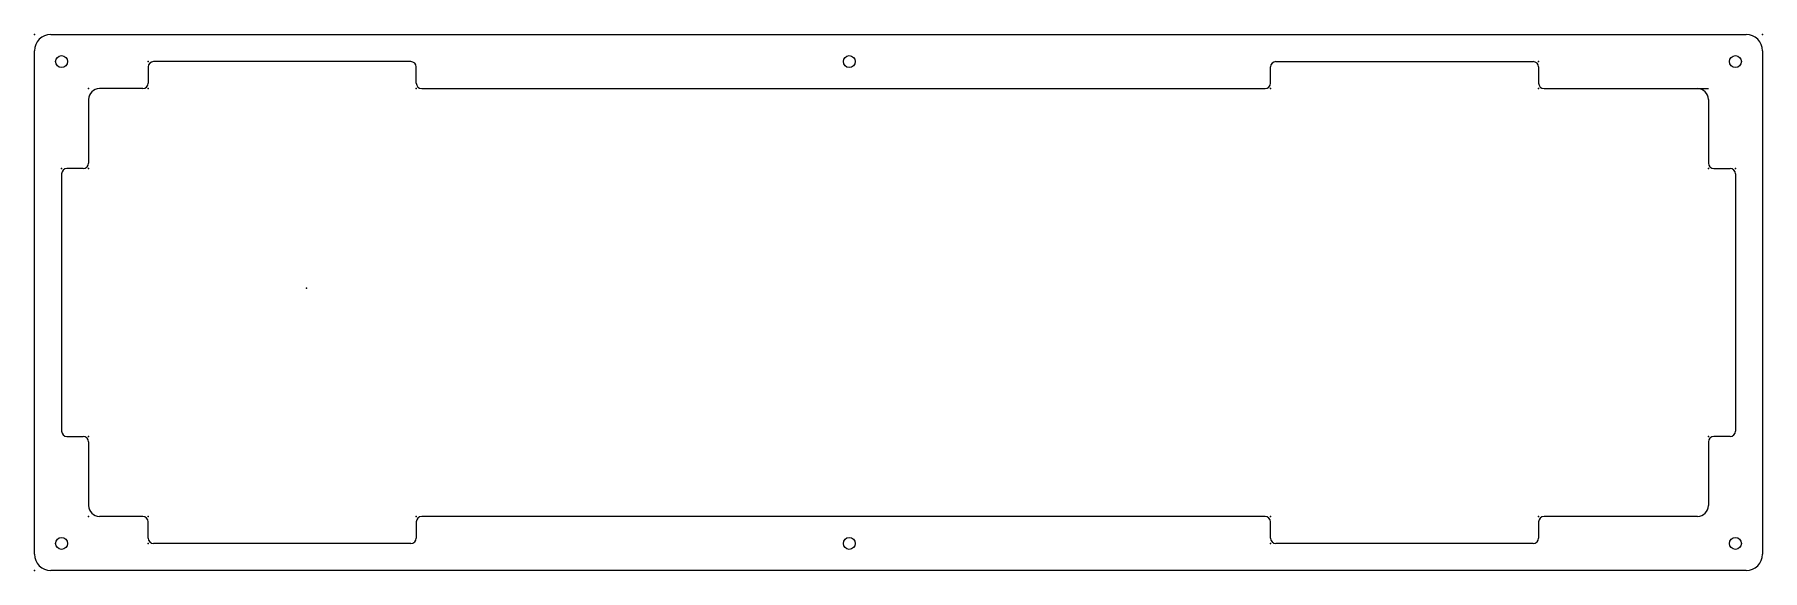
# Model space of a CAD drawing. Header units: millimetres. Extents: x -50 to 269, y 428 to 527.
import ezdxf

# ---------------------------------------------------------------- set-up
doc = ezdxf.new("R2010")
doc.units = ezdxf.units.MM
doc.header["$MEASUREMENT"] = 0
doc.layers.add('Uriel gasket 2 out of 2 v1_0', color=7, linetype='Continuous')
doc.layers.add('Uriel gasket 2 out of 2 v1_Uriel top pt1&2 v2_Acrylic Uriel', color=7, linetype='Continuous')

msp = doc.modelspace()

# ---------------------------------------------------------------- linework, layer by layer
at = {"layer": 'Uriel gasket 2 out of 2 v1_0'}
for p, q in [((-47.32, 526.9), (266.26, 526.9)), ((-50.32, 430.75), (-50.32, 523.9)), ((19.28, 521.9), (-28.32, 521.9)), ((179.26, 521.9), (226.86, 521.9)), ((269.26, 523.9), (269.26, 430.75)), ((-29.32, 520.9), (-29.32, 517.9)), ((20.28, 517.9), (20.28, 520.9)), ((178.26, 517.9), (178.26, 520.9)), ((227.86, 520.9), (227.86, 517.9)), ((-40.32, 514.9), (-40.32, 503.13)), ((-30.32, 516.9), (-38.32, 516.9)), ((21.28, 516.9), (177.26, 516.9)), ((228.86, 516.9), (259.26, 516.9)), ((259.26, 514.9), (259.26, 503.13)), ((-41.32, 502.13), (-44.32, 502.13)), ((260.26, 502.13), (263.26, 502.13)), ((-45.32, 501.13), (-45.32, 453.53)), ((264.26, 501.13), (264.26, 453.53)), ((-44.32, 452.53), (-41.32, 452.53)), ((-40.32, 451.53), (-40.32, 439.75)), ((259.26, 451.53), (259.26, 439.75)), ((263.26, 452.53), (260.26, 452.53)), ((-30.32, 437.75), (-38.32, 437.75)), ((-29.32, 433.75), (-29.32, 436.75)), ((20.28, 436.75), (20.28, 433.75)), ((177.26, 437.75), (21.28, 437.75)), ((178.26, 433.75), (178.26, 436.75)), ((227.86, 436.75), (227.86, 433.75)), ((257.26, 437.75), (228.86, 437.75)), ((19.28, 432.75), (-28.32, 432.75)), ((226.86, 432.75), (179.26, 432.75)), ((266.26, 427.75), (-47.32, 427.75))]:
    msp.add_line(p, q, dxfattribs=at)
for centre in [(-45.32, 521.9), (100.37, 521.9), (264.26, 521.9), (-45.32, 432.75), (100.37, 432.75), (264.26, 432.75)]:
    msp.add_circle(centre, 1.1, dxfattribs=at)
for centre, radius, start, end in [((-47.32, 523.9), 3, 90, 180), ((266.26, 523.9), 3, 0, 90), ((-28.32, 520.9), 1, 90, 180), ((19.28, 520.9), 1, 0, 90), ((179.26, 520.9), 1, 90, 180), ((226.86, 520.9), 1, 0, 90), ((-30.32, 517.9), 1, 270, 0), ((21.28, 517.9), 1, 180, 270), ((177.26, 517.9), 1, 270, 0), ((228.86, 517.9), 1, 180, 270), ((-38.32, 514.9), 2, 90, 180), ((257.26, 514.9), 2, 0, 90), ((-44.32, 501.13), 1, 90, 180), ((-41.32, 503.13), 1, 270, 0), ((260.26, 503.13), 1, 180, 270), ((263.26, 501.13), 1, 0, 90), ((-44.32, 453.53), 1, 180, 270), ((-41.32, 451.53), 1, 0, 90), ((260.26, 451.53), 1, 90, 180), ((263.26, 453.53), 1, 270, 0), ((-38.32, 439.75), 2, 180, 270), ((257.26, 439.75), 2, 270, 0), ((-30.32, 436.75), 1, 0, 90), ((21.28, 436.75), 1, 90, 180), ((177.26, 436.75), 1, 0, 90), ((228.86, 436.75), 1, 90, 180), ((-28.32, 433.75), 1, 180, 270), ((19.28, 433.75), 1, 270, 0), ((179.26, 433.75), 1, 180, 270), ((226.86, 433.75), 1, 270, 0), ((-47.32, 430.75), 3, 180, 270), ((266.26, 430.75), 3, 270, 0)]:
    msp.add_arc(centre, radius, start, end, dxfattribs=at)
for p in [(-50.32, 526.9), (269.26, 526.9), (-29.32, 521.9), (227.86, 521.9), (-40.32, 516.9), (-29.32, 516.9), (20.28, 516.9), (178.26, 516.9), (227.86, 516.9), (-45.32, 502.13), (-40.32, 502.13), (259.26, 502.13), (264.26, 502.13), (0, 480), (-40.32, 452.53), (259.26, 452.53), (-40.32, 437.75), (-29.32, 437.75), (20.28, 437.75), (178.26, 437.75), (227.86, 437.75), (-29.32, 432.75), (178.26, 432.75), (-50.32, 427.75)]:
    msp.add_point(p, dxfattribs=at)
at = {"layer": 'Uriel gasket 2 out of 2 v1_Uriel top pt1&2 v2_Acrylic Uriel'}
for p, q in [((-47.32, 526.9), (266.26, 526.9)), ((-50.32, 430.75), (-50.32, 523.9)), ((19.28, 521.9), (-28.32, 521.9)), ((179.26, 521.9), (226.86, 521.9)), ((269.26, 523.9), (269.26, 430.75)), ((-29.32, 520.9), (-29.32, 517.9)), ((20.28, 517.9), (20.28, 520.9)), ((178.26, 517.9), (178.26, 520.9)), ((227.86, 520.9), (227.86, 517.9)), ((-40.32, 514.9), (-40.32, 503.13)), ((-30.32, 516.9), (-38.32, 516.9)), ((21.28, 516.9), (177.26, 516.9)), ((228.86, 516.9), (259.26, 516.9)), ((259.26, 514.9), (259.26, 503.13)), ((-41.32, 502.13), (-44.32, 502.13)), ((260.26, 502.13), (263.26, 502.13)), ((-45.32, 501.13), (-45.32, 453.53)), ((264.26, 501.13), (264.26, 453.53)), ((-44.32, 452.53), (-41.32, 452.53)), ((-40.32, 451.53), (-40.32, 439.75)), ((259.26, 451.53), (259.26, 439.75)), ((263.26, 452.53), (260.26, 452.53)), ((-30.32, 437.75), (-38.32, 437.75)), ((-29.32, 433.75), (-29.32, 436.75)), ((20.28, 436.75), (20.28, 433.75)), ((177.26, 437.75), (21.28, 437.75)), ((178.26, 433.75), (178.26, 436.75)), ((227.86, 436.75), (227.86, 433.75)), ((257.26, 437.75), (228.86, 437.75)), ((19.28, 432.75), (-28.32, 432.75)), ((226.86, 432.75), (179.26, 432.75)), ((266.26, 427.75), (-47.32, 427.75))]:
    msp.add_line(p, q, dxfattribs=at)
for centre in [(-45.32, 521.9), (100.37, 521.9), (264.26, 521.9), (-45.32, 432.75), (100.37, 432.75), (264.26, 432.75)]:
    msp.add_circle(centre, 1.1, dxfattribs=at)
for centre, radius, start, end in [((-47.32, 523.9), 3, 90, 180), ((266.26, 523.9), 3, 0, 90), ((-28.32, 520.9), 1, 90, 180), ((19.28, 520.9), 1, 0, 90), ((179.26, 520.9), 1, 90, 180), ((226.86, 520.9), 1, 0, 90), ((-30.32, 517.9), 1, 270, 0), ((21.28, 517.9), 1, 180, 270), ((177.26, 517.9), 1, 270, 0), ((228.86, 517.9), 1, 180, 270), ((-38.32, 514.9), 2, 90, 180), ((257.26, 514.9), 2, 0, 90), ((-44.32, 501.13), 1, 90, 180), ((-41.32, 503.13), 1, 270, 0), ((260.26, 503.13), 1, 180, 270), ((263.26, 501.13), 1, 0, 90), ((-44.32, 453.53), 1, 180, 270), ((-41.32, 451.53), 1, 0, 90), ((260.26, 451.53), 1, 90, 180), ((263.26, 453.53), 1, 270, 0), ((-38.32, 439.75), 2, 180, 270), ((257.26, 439.75), 2, 270, 0), ((-30.32, 436.75), 1, 0, 90), ((21.28, 436.75), 1, 90, 180), ((177.26, 436.75), 1, 0, 90), ((228.86, 436.75), 1, 90, 180), ((-28.32, 433.75), 1, 180, 270), ((19.28, 433.75), 1, 270, 0), ((179.26, 433.75), 1, 180, 270), ((226.86, 433.75), 1, 270, 0), ((-47.32, 430.75), 3, 180, 270), ((266.26, 430.75), 3, 270, 360)]:
    msp.add_arc(centre, radius, start, end, dxfattribs=at)
for p in [(-50.32, 526.9), (269.26, 526.9), (-29.32, 521.9), (227.86, 521.9), (-40.32, 516.9), (-29.32, 516.9), (20.28, 516.9), (178.26, 516.9), (227.86, 516.9), (-45.32, 502.13), (-40.32, 502.13), (259.26, 502.13), (264.26, 502.13), (0, 480), (-40.32, 452.53), (259.26, 452.53), (-40.32, 437.75), (-29.32, 437.75), (20.28, 437.75), (178.26, 437.75), (227.86, 437.75), (-29.32, 432.75), (178.26, 432.75), (-50.32, 427.75)]:
    msp.add_point(p, dxfattribs=at)

doc.saveas('drawing.dxf')
